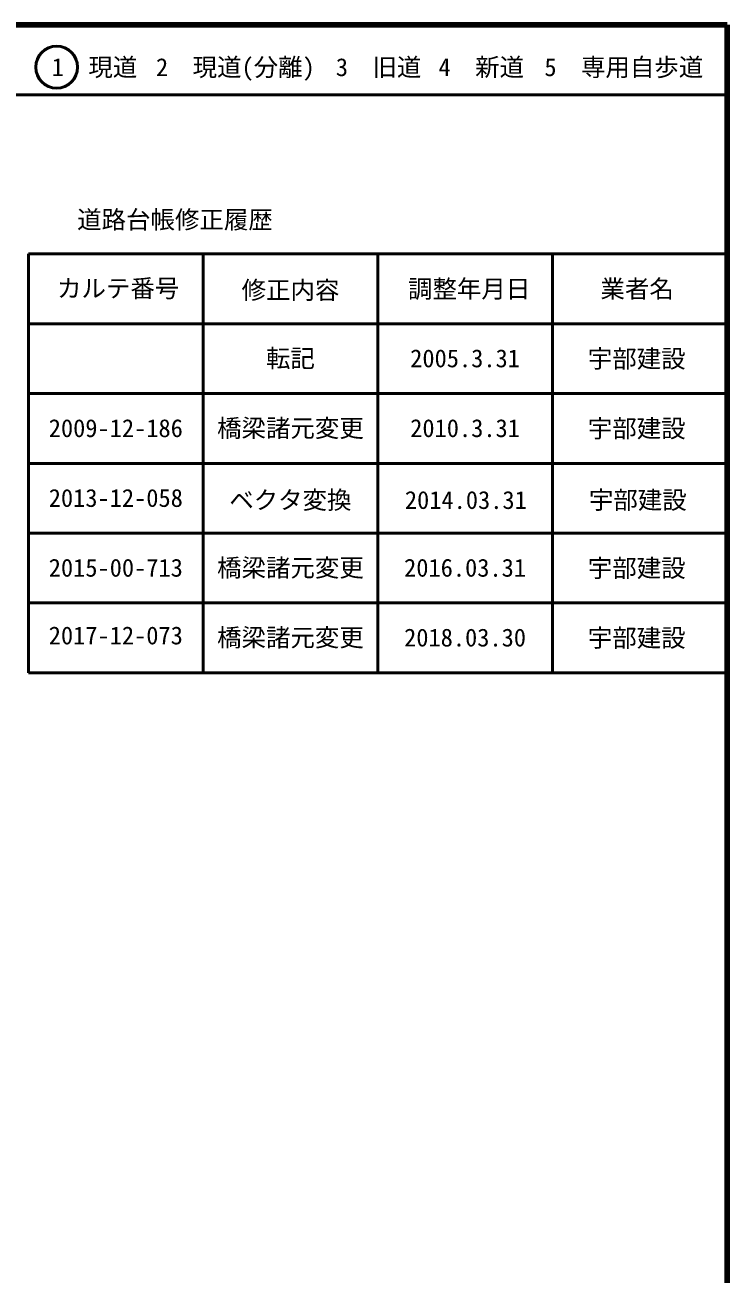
# Model space of a CAD drawing. Units: millimetres, scale not verified. Extents: x 40000 to 680000, y 20000 to 380000.
# Drawn here: x 579500 to 680000, y 201064 to 380000 of the extents above; entities that cross this region are included whole.
import ezdxf
from ezdxf.enums import TextEntityAlignment as Align

# ---------------------------------------------------------------- set-up
doc = ezdxf.new("R2010")
doc.units = ezdxf.units.MM
doc.header["$LTSCALE"] = 1000
for name, color, linetype, lineweight in [('M-TTL', 2, 'Continuous', 140), ('M-TTL-FRAM', 2, 'Continuous', 50), ('M-TTL-LINE', 7, 'Continuous', 50)]:
    doc.layers.add(name, color=color, linetype=linetype, lineweight=lineweight)
doc.layers.add('M-TTL-TXT', color=7, linetype='Continuous')
doc.styles.add('ＭＳ ゴシック', font='')
doc.styles.get('ＭＳ ゴシック').set_extended_font_data('MS Gothic')

msp = doc.modelspace()

# ---------------------------------------------------------------- linework, layer by layer
at = {"layer": 'M-TTL'}
for p, q in [((680000, 380000), (40000, 380000)), ((680000, 20000), (680000, 380000))]:
    msp.add_line(p, q, dxfattribs=at)
at = {"layer": 'M-TTL-FRAM'}
for p, q in [((580000, 347197), (580000, 287197)), ((580000, 347197), (680000, 347197)), ((580000, 287197), (680000, 287197))]:
    msp.add_line(p, q, dxfattribs=at)
at = {"layer": 'M-TTL-LINE'}
for p, q in [((40000, 370000), (680000, 370000)), ((605000, 347197), (605000, 287197)), ((630000, 347197), (630000, 287197)), ((655000, 347197), (655000, 287197)), ((580000, 337197), (680000, 337197)), ((580000, 327197), (680000, 327197)), ((580000, 317197), (680000, 317197)), ((580000, 307197), (680000, 307197)), ((580000, 297197), (680000, 297197))]:
    msp.add_line(p, q, dxfattribs=at)
msp.add_circle((584031, 373958), 3000, dxfattribs=at)

# ---------------------------------------------------------------- texts
at = {"layer": 'M-TTL-TXT', "style": 'ＭＳ ゴシック'}
for s, p in [('1\u3000現道', (589448, 373958)), ('2\u3000現道(分離)', (609619, 373958)), ('3\u3000旧道', (630121, 373958)), ('4\u3000新道', (644824, 373958)), ('5\u3000専用自歩道', (665228, 373958)), ('道路台帳修正履歴', (600968, 352113)), ('カルテ番号', (592839, 342277)), ('修正内容', (617509, 342023)), ('調整年月日', (643089, 342197)), ('業者名', (667134, 342197)), ('転記', (617500, 332245)), ('2005.3.31', (642500, 332245)), ('宇部建設', (667077, 332189)), ('橋梁諸元変更', (617500, 322245)), ('2009-12-186', (592500, 322245)), ('2010.3.31', (642500, 322245)), ('宇部建設', (667077, 322189)), ('2013-12-058', (592500, 312245)), ('ベクタ変換', (617489, 311951)), ('2014.03.31', (642613, 311951)), ('宇部建設', (667233, 311951)), ('2015-00-713', (592500, 302245)), ('橋梁諸元変更', (617500, 302245)), ('2016.03.31', (642500, 302245)), ('宇部建設', (667077, 302189)), ('橋梁諸元変更', (617500, 292245)), ('2018.03.30', (642500, 292245)), ('宇部建設', (667077, 292189))]:
    msp.add_text(s, height=2566, dxfattribs=at).set_placement(p, align=Align.MIDDLE_CENTER)
msp.add_text('2017-12-073', height=2566, dxfattribs=at).set_placement((592500, 290495), align=Align.BOTTOM_CENTER)

doc.saveas('drawing.dxf')
